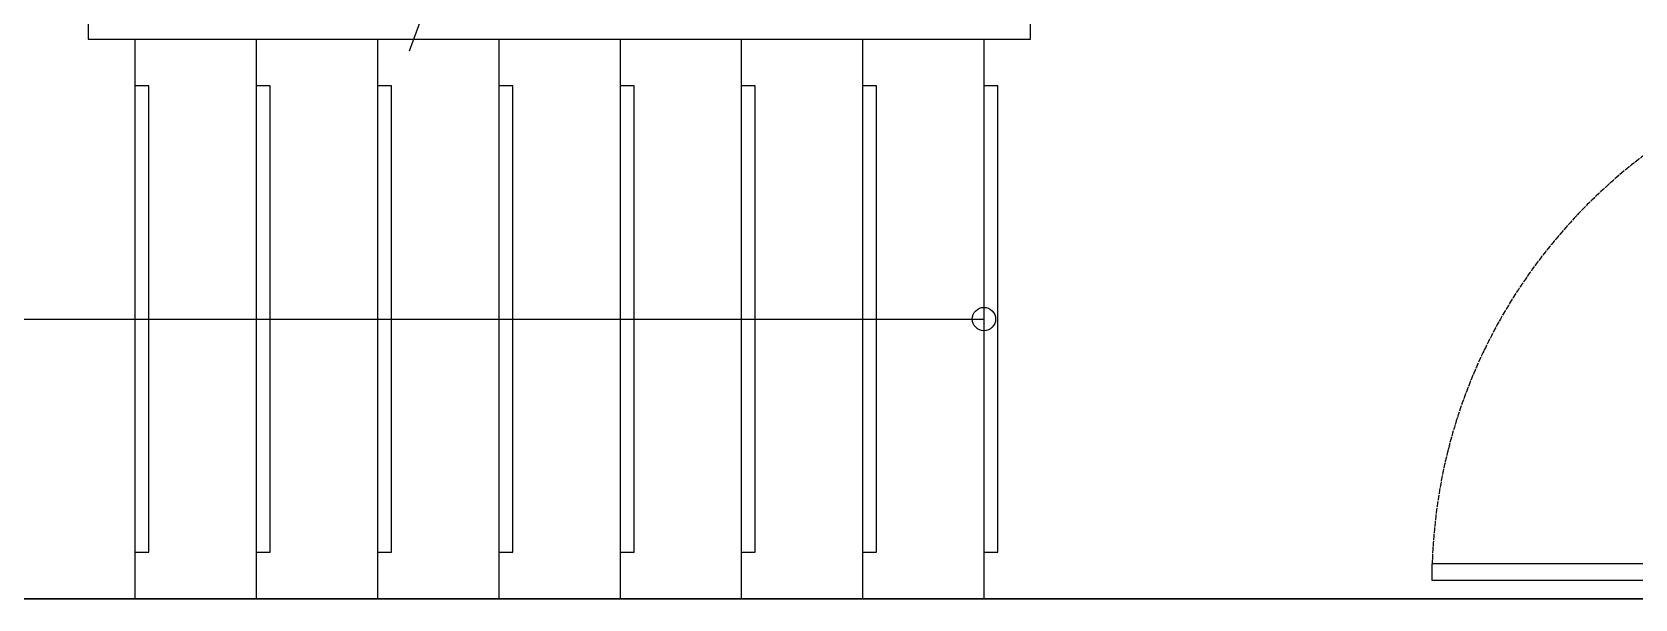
# Model space of a CAD drawing. Header units: millimetres. Extents: x 18456 to 179493, y -203649 to 469211.
# Drawn here: x 106390 to 109825, y 129579 to 130794 of the extents above; entities that cross this region are included whole.
import ezdxf

# ---------------------------------------------------------------- set-up
doc = ezdxf.new("R2010")
doc.units = ezdxf.units.MM
doc.linetypes.add('X-평면도(기본형)$0$DDOT', pattern=[14, 12, -1, 0, -1])
for name, color, linetype, true_color in [('X-평면도(기본형)$0$DEFPOINTS-1', 7, 'Continuous', 0x262f4c), ('X-평면도(기본형)$0$DOOR', 4, 'Continuous', 0x00ffff), ('X-평면도(기본형)$0$NON', 6, 'Continuous', 0xff00ff), ('X-평면도(기본형)$0$STA', 4, 'Continuous', 0x00ffff), ('X-평면도(기본형)$0$SYM', 7, 'Continuous', 0x000000), ('X-평면도(기본형)$0$W1', 2, 'Continuous', 0xffff00)]:
    doc.layers.add(name, color=color, linetype=linetype, true_color=true_color)

msp = doc.modelspace()

# ---------------------------------------------------------------- linework, layer by layer
at = {"layer": 'X-평면도(기본형)$0$DEFPOINTS-1'}
msp.add_lwpolyline([(109989.6, 129578.9), (109989.6, 132178.9), (105309.6, 132178.9), (105309.6, 129578.9)], close=True, dxfattribs=at)
at = {"layer": 'X-평면도(기본형)$0$DOOR'}
msp.add_lwpolyline([(109389.6, 129653.9), (109389.6, 129618.9), (110529.6, 129618.9), (110529.6, 129653.9)], close=True, dxfattribs=at)
at = {"layer": 'X-평면도(기본형)$0$DOOR', "color": 8, "linetype": 'X-평면도(기본형)$0$DDOT', "true_color": 0x808080}
msp.add_arc((110529.6, 129618.9), 1140, 90, 178.1078, dxfattribs=at)
at = {"layer": 'X-평면도(기본형)$0$NON'}
msp.add_lwpolyline([(108529.6, 130978.9), (106509.6, 130978.9), (106509.6, 130778.9), (108529.6, 130778.9)], close=True, dxfattribs=at)
at = {"layer": 'X-평면도(기본형)$0$NON', "color": 8, "true_color": 0x808080}
for points in [[(106609.6, 129678.9), (106639.6, 129678.9), (106639.6, 130678.9), (106609.6, 130678.9)], [(106869.6, 129678.9), (106899.6, 129678.9), (106899.6, 130678.9), (106869.6, 130678.9)], [(107129.6, 129678.9), (107159.6, 129678.9), (107159.6, 130678.9), (107129.6, 130678.9)], [(107389.6, 129678.9), (107419.6, 129678.9), (107419.6, 130678.9), (107389.6, 130678.9)], [(107649.6, 129678.9), (107679.6, 129678.9), (107679.6, 130678.9), (107649.6, 130678.9)], [(107909.6, 129678.9), (107939.6, 129678.9), (107939.6, 130678.9), (107909.6, 130678.9)], [(108169.6, 129678.9), (108199.6, 129678.9), (108199.6, 130678.9), (108169.6, 130678.9)], [(108429.6, 129678.9), (108459.6, 129678.9), (108459.6, 130678.9), (108429.6, 130678.9)]]:
    msp.add_lwpolyline(points, dxfattribs=at)
at = {"layer": 'X-평면도(기본형)$0$STA'}
for p, q in [((106609.6, 130778.9), (106609.6, 129578.9)), ((106869.6, 130778.9), (106869.6, 129578.9)), ((107129.6, 130778.9), (107129.6, 129578.9)), ((107389.6, 130778.9), (107389.6, 129578.9)), ((107649.6, 130778.9), (107649.6, 129578.9)), ((107909.6, 130778.9), (107909.6, 129578.9)), ((108169.6, 130778.9), (108169.6, 129578.9)), ((108429.6, 130778.9), (108429.6, 129578.9))]:
    msp.add_line(p, q, dxfattribs=at)
at = {"layer": 'X-평면도(기본형)$0$SYM'}
for points in [[(107198.6, 130753.9), (107476.6, 131508.9), (107563.3, 131508.9), (107423.3, 131648.9), (107528.2, 131648.9), (107802.5, 132393.9)], [(107389.6, 131578.9), (105959.6, 131578.9), (105959.6, 130178.9), (108429.6, 130178.9)]]:
    msp.add_lwpolyline(points, dxfattribs=at)
msp.add_circle((108429.6, 130178.9), 25, dxfattribs=at)
at = {"layer": 'X-평면도(기본형)$0$W1'}
msp.add_line((110629.6, 129578.9), (105309.6, 129578.9), dxfattribs=at)

doc.saveas('drawing.dxf')
